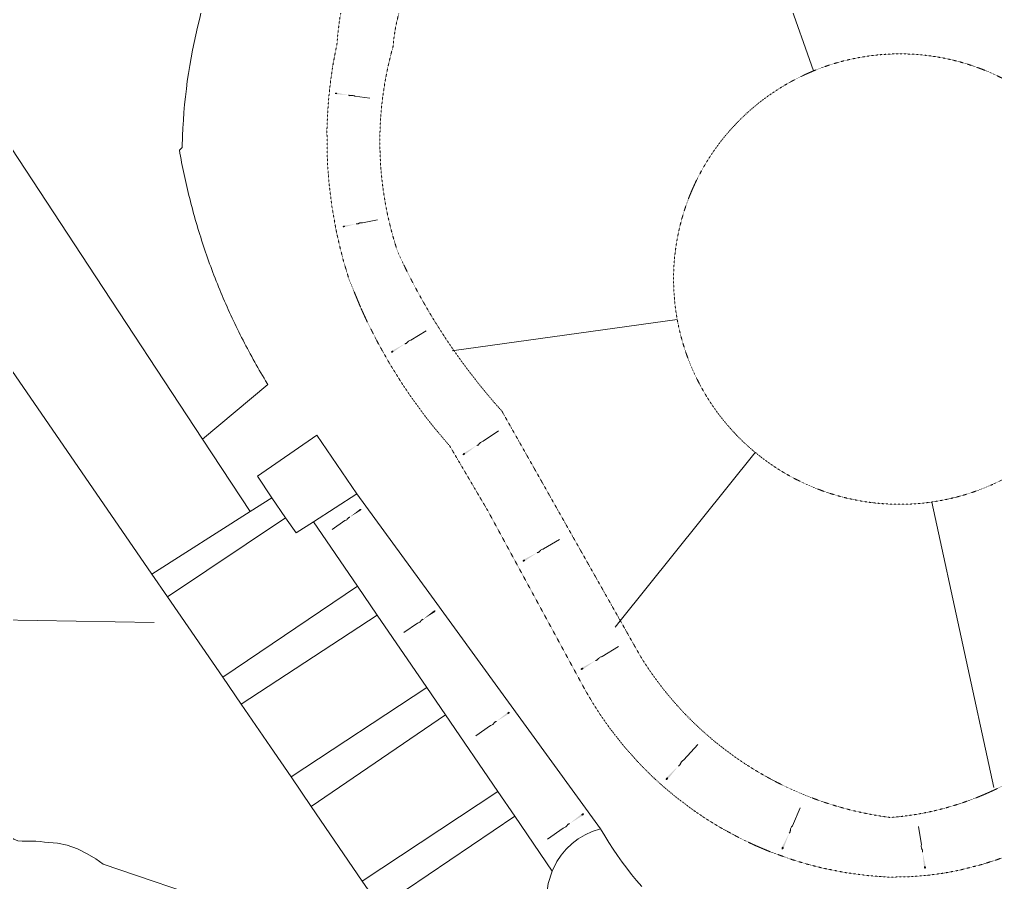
# Model space of a CAD drawing. Header units: millimetres. Extents: x 833924389 to 835767163, y 817400000 to 818811854.
# Drawn here: x 835519440 to 835550957, y 817930683 to 817958570 of the extents above; entities that cross this region are included whole.
import ezdxf

# ---------------------------------------------------------------- set-up
doc = ezdxf.new("R2010")
doc.units = ezdxf.units.MM
doc.header["$LTSCALE"] = 10
doc.header["$MEASUREMENT"] = 0
doc.linetypes.add('11SW4B$1$DGN Style 5', pattern=[1.174922, 0.503538, -0.671384])
doc.layers.add('01_Base_Plan', color=5, linetype='Continuous', lineweight=5)

msp = doc.modelspace()

# ---------------------------------------------------------------- hatches: boundary and pattern name
at = {"layer": '01_Base_Plan', "linetype": 'Continuous'}
h = msp.add_hatch(color=256, dxfattribs=at)
edge = h.paths.add_edge_path()
edge.add_ellipse((835529662, 817956182), major_axis=(37.2, -5.3), ratio=0.683333, start_angle=0, end_angle=360)
h = msp.add_hatch(color=256, dxfattribs=at)
edge = h.paths.add_edge_path()
edge.add_ellipse((835529912, 817951882), major_axis=(36.8, 7.4), ratio=0.683333, start_angle=0, end_angle=360)
h = msp.add_hatch(color=256, dxfattribs=at)
edge = h.paths.add_edge_path()
edge.add_ellipse((835531475, 817947835), major_axis=(37.1, 23), ratio=0.683333, start_angle=0, end_angle=360)
h = msp.add_hatch(color=256, dxfattribs=at)
edge = h.paths.add_edge_path()
edge.add_ellipse((835533788, 817944525), major_axis=(38.1, 25.4), ratio=0.683333, start_angle=0, end_angle=360)
h = msp.add_hatch(color=256, dxfattribs=at)
edge = h.paths.add_edge_path()
edge.add_ellipse((835530445, 817942726), major_axis=(-30.9, -21.5), ratio=0.683333, start_angle=0, end_angle=360)
h = msp.add_hatch(color=256, dxfattribs=at)
edge = h.paths.add_edge_path()
edge.add_ellipse((835535727, 817941086), major_axis=(39.2, 23.2), ratio=0.683333, start_angle=0, end_angle=360)
h = msp.add_hatch(color=256, dxfattribs=at)
edge = h.paths.add_edge_path()
edge.add_ellipse((835532838, 817939445), major_axis=(-33.4, -23.4), ratio=0.683333, start_angle=0, end_angle=360)
h = msp.add_hatch(color=256, dxfattribs=at)
edge = h.paths.add_edge_path()
edge.add_ellipse((835537603, 817937587), major_axis=(40.1, 24.4), ratio=0.683333, start_angle=0, end_angle=360)
h = msp.add_hatch(color=256, dxfattribs=at)
edge = h.paths.add_edge_path()
edge.add_ellipse((835535232, 817936164), major_axis=(-35.9, -25.3), ratio=0.683333, start_angle=0, end_angle=360)
h = msp.add_hatch(color=256, dxfattribs=at)
edge = h.paths.add_edge_path()
edge.add_ellipse((835540346, 817934037), major_axis=(33.8, 37.4), ratio=0.683333, start_angle=0, end_angle=360)
h = msp.add_hatch(color=256, dxfattribs=at)
edge = h.paths.add_edge_path()
edge.add_ellipse((835537625, 817932883), major_axis=(-38.4, -27.1), ratio=0.683333, start_angle=0, end_angle=360)
h = msp.add_hatch(color=256, dxfattribs=at)
edge = h.paths.add_edge_path()
edge.add_ellipse((835544082, 817931794), major_axis=(19.4, 44.1), ratio=0.683333, start_angle=0, end_angle=360)
h = msp.add_hatch(color=256, dxfattribs=at)
edge = h.paths.add_edge_path()
edge.add_ellipse((835548680, 817931170), major_axis=(-7.2, 44.9), ratio=0.683333, start_angle=0, end_angle=360)

# ---------------------------------------------------------------- linework, layer by layer
for p, q in [((835542748, 817963582), (835545076, 817956907)), ((835530268, 817956096), (835530757, 817956026)), ((835530511, 817952002), (835530996, 817952099)), ((835532079, 817948210), (835532568, 817948512)), ((835534408, 817944939), (835534909, 817945273)), ((835525351, 817945011), (835526889, 817942671)), ((835526889, 817942671), (835527587, 817943112)), ((835528931, 817942338), (835530329, 817943243)), ((835548902, 817942977), (835550907, 817933751)), ((835526889, 817942671), (835523717, 817940641)), ((835528034, 817942468), (835524220, 817939909)), ((835529942, 817942376), (835529535, 817942092)), ((835536365, 817941463), (835536881, 817941768)), ((835530351, 817940259), (835526003, 817937314)), ((835530991, 817939323), (835526598, 817936450)), ((835518319, 817939174), (835523789, 817939081)), ((835532295, 817939064), (835531855, 817938756)), ((835538256, 817937984), (835538783, 817938305)), ((835532589, 817936984), (835528211, 817934096)), ((835533193, 817936100), (835528861, 817933141)), ((835534648, 817935752), (835534176, 817935420)), ((835540897, 817934645), (835541341, 817935137)), ((835534886, 817933622), (835530505, 817930731)), ((835544398, 817932512), (835544653, 817933093)), ((835535430, 817932826), (835531084, 817929882)), ((835537000, 817932441), (835536495, 817932084)), ((835548563, 817931901), (835548469, 817932493)), ((835522142, 817931278), (835530743, 817928358))]:
    msp.add_line(p, q, dxfattribs=at)
at = {"layer": '01_Base_Plan', "linetype": '11SW4B$1$DGN Style 5', "flags": 128}
for points in [[(835556272, 817963309), (835556251, 817963311), (835555381, 817963382), (835554367, 817963481), (835553356, 817963597), (835552347, 817963730), (835551089, 817963921), (835549835, 817964138), (835549585, 817964185), (835549159, 817964318), (835542320, 817965948), (835541828, 817966075), (835541329, 817966176), (835540573, 817966279), (835539810, 817966323), (835539301, 817966320), (835538793, 817966291), (835538036, 817966197), (835537535, 817966102), (835537041, 817965982), (835536312, 817965754), (835535838, 817965571), (835535373, 817965364), (835534697, 817965009), (835534035, 817964591), (835533594, 817964337), (835533170, 817964057), (835532964, 817963907), (835532568, 817963589), (835532192, 817963247), (835532012, 817963067), (835531838, 817962882), (835531507, 817962497), (835531200, 817962092), (835531056, 817961882), (835530788, 817961451), (835530548, 817961004), (835530438, 817960775), (835530335, 817960543), (835530151, 817960070), (835529997, 817959586), (835529873, 817959094), (835529780, 817958596), (835529717, 817958092), (835529696, 817957814), (835529555, 817957066), (835529483, 817956564), (835529427, 817956059), (835529390, 817955554), (835529369, 817955047), (835529371, 817954286), (835529395, 817953779), (835529436, 817953273), (835529529, 817952518), (835529662, 817951769), (835529772, 817951274), (835529898, 817950783), (835530075, 817950191), (835530460, 817949252), (835530673, 817948792), (835531018, 817948113), (835531392, 817947450), (835531794, 817946803), (835532078, 817946383), (835532527, 817945767), (835532841, 817945368), (835533335, 817944786), (835534559, 817942702), (835537683, 817936945), (835537938, 817936506), (835538212, 817936079), (835538504, 817935663), (835538975, 817935065), (835539484, 817934498), (835539843, 817934139), (835540217, 817933795), (835540606, 817933468), (835541214, 817933009), (835541636, 817932725), (835542070, 817932459), (835542740, 817932097), (835543200, 817931879), (835543669, 817931681), (835544387, 817931422), (835544874, 817931276), (835545367, 817931150), (835546116, 817931002), (835546872, 817930902), (835547523, 817930855), (835548286, 817930874), (835548793, 817930918), (835549298, 817930987), (835549798, 817931082), (835550538, 817931270), (835551022, 817931425), (835551499, 817931605), (835551965, 817931808), (835552421, 817932034), (835553082, 817932414), (835553507, 817932695), (835553916, 817932996), (835554310, 817933318), (835554688, 817933658), (835555048, 817934017), (835555553, 817934588), (835555865, 817934988), (835556139, 817935376), (835557962, 817937495), (835559909, 817939841), (835561341, 817941624), (835562747, 817943427), (835563880, 817944918), (835564133, 817945358), (835564483, 817946034), (835564697, 817946495), (835564986, 817947199), (835565158, 817947677), (835565313, 817948160), (835565450, 817948648), (835565624, 817949389), (835565718, 817949888), (835565825, 817950641), (835565893, 817951399), (835565915, 817951906), (835565920, 817952413), (835565893, 817953174), (835565853, 817953679), (835565759, 817954434), (835565604, 817955283), (835565457, 817955769), (835565196, 817956484), (835564886, 817957179), (835564653, 817957630), (835564266, 817958285), (835563983, 817958707), (835563681, 817959115), (835563361, 817959509), (835563023, 817959888), (835562484, 817960427), (835562105, 817960765), (835561508, 817961239), (835561092, 817961532), (835560664, 817961805), (835559999, 817962178), (835559542, 817962401), (835559075, 817962603), (835558542, 817962803), (835558521, 817962811)], [(835554730, 817961410), (835554495, 817961477), (835554242, 817961508), (835553989, 817961539), (835553737, 817961570), (835553484, 817961601), (835553232, 817961633), (835552979, 817961664), (835552727, 817961696), (835552474, 817961729), (835552222, 817961761), (835551969, 817961794), (835551717, 817961826), (835551465, 817961860), (835551212, 817961893), (835550960, 817961926), (835550708, 817961960), (835550456, 817961994), (835550203, 817962029), (835549951, 817962063), (835549699, 817962098), (835549447, 817962133), (835549195, 817962168), (835548829, 817962219), (835541787, 817963854), (835541539, 817963911), (835541289, 817963961), (835541038, 817964003), (835540786, 817964038), (835540533, 817964066), (835540279, 817964086), (835540025, 817964098), (835539771, 817964103), (835539516, 817964100), (835539262, 817964090), (835539008, 817964072), (835538755, 817964047), (835538502, 817964014), (835538251, 817963974), (835538001, 817963926), (835537753, 817963871), (835537506, 817963809), (835537261, 817963739), (835537018, 817963662), (835536778, 817963578), (835536541, 817963486), (835536306, 817963388), (835536074, 817963283), (835535846, 817963171), (835535621, 817963052), (835535400, 817962927), (835534983, 817962666), (835534754, 817962555), (835534530, 817962434), (835534311, 817962304), (835534099, 817962164), (835533892, 817962016), (835533692, 817961860), (835533498, 817961695), (835533312, 817961522), (835533133, 817961341), (835532962, 817961153), (835532799, 817960959), (835532644, 817960757), (835532498, 817960549), (835532362, 817960335), (835532234, 817960116), (835532115, 817959891), (835532007, 817959662), (835531908, 817959428), (835531819, 817959190), (835531740, 817958949), (835531672, 817958705), (835531614, 817958458), (835531566, 817958209), (835531529, 817957958), (835531502, 817957696), (835531436, 817957451), (835531375, 817957205), (835531320, 817956957), (835531270, 817956708), (835531227, 817956458), (835531188, 817956207), (835531156, 817955956), (835531128, 817955704), (835531107, 817955451), (835531091, 817955198), (835531081, 817954944), (835531077, 817954691), (835531078, 817954437), (835531085, 817954183), (835531098, 817953930), (835531116, 817953677), (835531140, 817953425), (835531170, 817953173), (835531206, 817952922), (835531247, 817952671), (835531293, 817952422), (835531345, 817952174), (835531403, 817951927), (835531466, 817951681), (835531535, 817951437), (835531650, 817951068), (835531756, 817950838), (835531866, 817950609), (835531978, 817950381), (835532093, 817950155), (835532211, 817949930), (835532331, 817949707), (835532455, 817949485), (835532581, 817949265), (835532710, 817949046), (835532841, 817948829), (835532976, 817948614), (835533113, 817948400), (835533252, 817948188), (835533395, 817947978), (835533471, 817947869), (835533540, 817947770), (835533687, 817947563), (835533838, 817947359), (835533990, 817947156), (835534145, 817946955), (835534303, 817946756), (835534463, 817946559), (835534626, 817946364), (835534791, 817946171), (835535017, 817945915), (835538842, 817939142), (835539491, 817937994), (835539626, 817937780), (835539766, 817937568), (835539912, 817937360), (835540062, 817937155), (835540216, 817936954), (835540375, 817936756), (835540539, 817936562), (835540707, 817936371), (835540879, 817936184), (835541056, 817936002), (835541236, 817935823), (835541421, 817935649), (835541610, 817935479), (835541802, 817935313), (835541999, 817935152), (835542199, 817934995), (835542402, 817934843), (835542609, 817934695), (835542819, 817934552), (835543033, 817934414), (835543249, 817934281), (835543469, 817934153), (835543691, 817934030), (835543916, 817933911), (835544144, 817933798), (835544374, 817933691), (835544607, 817933588), (835544842, 817933491), (835545080, 817933399), (835545319, 817933313), (835545560, 817933232), (835545803, 817933157), (835546048, 817933087), (835546294, 817933022), (835546541, 817932964), (835546790, 817932911), (835547040, 817932863), (835547291, 817932822), (835547569, 817932782), (835547822, 817932806), (835548075, 817932836), (835548327, 817932872), (835548578, 817932916), (835548827, 817932966), (835549076, 817933022), (835549322, 817933085), (835549567, 817933155), (835549810, 817933231), (835550050, 817933314), (835550289, 817933403), (835550525, 817933498), (835550758, 817933599), (835550989, 817933707), (835551216, 817933821), (835551441, 817933940), (835551662, 817934066), (835551880, 817934197), (835552094, 817934335), (835552304, 817934477), (835552511, 817934626), (835552714, 817934779), (835552912, 817934938), (835553106, 817935103), (835553296, 817935272), (835553481, 817935446), (835553661, 817935626), (835553836, 817935810), (835554007, 817935998), (835554172, 817936191), (835554332, 817936388), (835554487, 817936590), (835554644, 817936807), (835554819, 817936991), (835554993, 817937176), (835555166, 817937362), (835555339, 817937548), (835555511, 817937735), (835555683, 817937923), (835555854, 817938111), (835556025, 817938299), (835556194, 817938488), (835556364, 817938678), (835556532, 817938868), (835556701, 817939058), (835556868, 817939249), (835557035, 817939441), (835557201, 817939633), (835557367, 817939826), (835557532, 817940019), (835557696, 817940213), (835557860, 817940407), (835558023, 817940602), (835558186, 817940797), (835558348, 817940993), (835558509, 817941189), (835558670, 817941386), (835558830, 817941583), (835558989, 817941781), (835559148, 817941979), (835559307, 817942178), (835559464, 817942377), (835559621, 817942577), (835559777, 817942777), (835559933, 817942978), (835560088, 817943179), (835560243, 817943381), (835560396, 817943583), (835560550, 817943786), (835560702, 817943989), (835560854, 817944193), (835561005, 817944397), (835561156, 817944601), (835561306, 817944807), (835561455, 817945012), (835561604, 817945218), (835561752, 817945425), (835561899, 817945631), (835562045, 817945839), (835562280, 817946173), (835562429, 817946378), (835562572, 817946588), (835562711, 817946801), (835562844, 817947017), (835562972, 817947236), (835563094, 817947459), (835563210, 817947685), (835563321, 817947913), (835563426, 817948144), (835563525, 817948378), (835563619, 817948614), (835563706, 817948852), (835563787, 817949092), (835563863, 817949335), (835563932, 817949579), (835563995, 817949825), (835564052, 817950072), (835564102, 817950321), (835564147, 817950570), (835564185, 817950821), (835564217, 817951073), (835564242, 817951325), (835564261, 817951578), (835564274, 817951832), (835564280, 817952085), (835564280, 817952339), (835564274, 817952592), (835564261, 817952846), (835564242, 817953099), (835564216, 817953351), (835564185, 817953602), (835564147, 817953853), (835564102, 817954103), (835564052, 817954352), (835563995, 817954599), (835563890, 817954993), (835563794, 817955228), (835563692, 817955460), (835563584, 817955690), (835563471, 817955917), (835563352, 817956141), (835563227, 817956362), (835563098, 817956580), (835562963, 817956795), (835562822, 817957007), (835562677, 817957215), (835562527, 817957420), (835562371, 817957620), (835562211, 817957817), (835562046, 817958010), (835561877, 817958199), (835561702, 817958384), (835561524, 817958565), (835561341, 817958741), (835561153, 817958913), (835560962, 817959080), (835560767, 817959242), (835560567, 817959399), (835560364, 817959552), (835560157, 817959700), (835559947, 817959842), (835559733, 817959980), (835559516, 817960112), (835559295, 817960239), (835559072, 817960361), (835558846, 817960477), (835558617, 817960587), (835558385, 817960692), (835558151, 817960791), (835557915, 817960885), (835557676, 817960973), (835557216, 817961073)], [(835554910, 817948261), (835554814, 817947943), (835554732, 817947703), (835554641, 817947466), (835554542, 817947232), (835554434, 817947002), (835554319, 817946776), (835554196, 817946554), (835554065, 817946336), (835553927, 817946123), (835553781, 817945915), (835553628, 817945713), (835553468, 817945515), (835553302, 817945323), (835553128, 817945137), (835552949, 817944958), (835552763, 817944784), (835552571, 817944617), (835552374, 817944457), (835552171, 817944304), (835551962, 817944158), (835551749, 817944019), (835551531, 817943888), (835551309, 817943764), (835551082, 817943649), (835550852, 817943541), (835550618, 817943441), (835550381, 817943349), (835550140, 817943266), (835549897, 817943191), (835549651, 817943125), (835549403, 817943067), (835549154, 817943018), (835548902, 817942977), (835548650, 817942945), (835548396, 817942922), (835548142, 817942908), (835547888, 817942903), (835547633, 817942906), (835547379, 817942919), (835547125, 817942940), (835546873, 817942970), (835546621, 817943008), (835546371, 817943056), (835546123, 817943112), (835545877, 817943176), (835545633, 817943250), (835545392, 817943331), (835545154, 817943421), (835544920, 817943519), (835544689, 817943625), (835544461, 817943739), (835544238, 817943861), (835544020, 817943991), (835543806, 817944128), (835543596, 817944273), (835543392, 817944424), (835543194, 817944583), (835543001, 817944748), (835542814, 817944920), (835542634, 817945099), (835542459, 817945283), (835542291, 817945474), (835542130, 817945670), (835541976, 817945872), (835541829, 817946079), (835541689, 817946291), (835541557, 817946508), (835541433, 817946729), (835541316, 817946954), (835541207, 817947183), (835541107, 817947416), (835541014, 817947652), (835540930, 817947892), (835540855, 817948134), (835540787, 817948379), (835540729, 817948625), (835540679, 817948874), (835540638, 817949124), (835540605, 817949376), (835540582, 817949628), (835540567, 817949882), (835540561, 817950135), (835540564, 817950389), (835540576, 817950642), (835540596, 817950895), (835540626, 817951147), (835540664, 817951398), (835540711, 817951647), (835540767, 817951894), (835540831, 817952140), (835540904, 817952383), (835540986, 817952623), (835541075, 817952861), (835541173, 817953095), (835541279, 817953325), (835541393, 817953552), (835541515, 817953775), (835541645, 817953993), (835541782, 817954207), (835541927, 817954416), (835542078, 817954620), (835542237, 817954818), (835542403, 817955011), (835542575, 817955197), (835542754, 817955378), (835542939, 817955553), (835543130, 817955720), (835543326, 817955882), (835543528, 817956036), (835543736, 817956183), (835543948, 817956323), (835544165, 817956455), (835544387, 817956580), (835544613, 817956697), (835544843, 817956806), (835545076, 817956907), (835545313, 817957000), (835545553, 817957085), (835545796, 817957161), (835546041, 817957229), (835546289, 817957288), (835546538, 817957338), (835546789, 817957380), (835547042, 817957413), (835547295, 817957438), (835547549, 817957453), (835547804, 817957460), (835548058, 817957458), (835548312, 817957447), (835548566, 817957427), (835548819, 817957399), (835549071, 817957361), (835549321, 817957315), (835549569, 817957261), (835549816, 817957197), (835550060, 817957125), (835550301, 817957045), (835550540, 817956957), (835550775, 817956860), (835551007, 817956755), (835551234, 817956642), (835551458, 817956521), (835551678, 817956393), (835551892, 817956257), (835552102, 817956113), (835552307, 817955963), (835552506, 817955805), (835552700, 817955641), (835552888, 817955470), (835553070, 817955292), (835553245, 817955109), (835553414, 817954919), (835553576, 817954724), (835553731, 817954523), (835553879, 817954317), (835554020, 817954105), (835554153, 817953889), (835554279, 817953669), (835554397, 817953444), (835554507, 817953215), (835554609, 817952983), (835554703, 817952747), (835554788, 817952509), (835554865, 817952267), (835554933, 817952023), (835554993, 817951776), (835555045, 817951528), (835555087, 817951278), (835555121, 817951026), (835555146, 817950774), (835555162, 817950521), (835555169, 817950267), (835555168, 817950014), (835555157, 817949760), (835555138, 817949507), (835555110, 817949255), (835555073, 817949004), (835555027, 817948755), (835554973, 817948507), (835554910, 817948261)]]:
    msp.add_lwpolyline(points, dxfattribs=at)
at = {"layer": '01_Base_Plan', "linetype": 'Continuous', "flags": 128}
for points in [[(835525311, 817958815), (835525247, 817958569), (835525186, 817958323), (835525129, 817958076), (835525075, 817957828), (835525025, 817957579), (835524978, 817957330), (835524935, 817957080), (835524895, 817956829), (835524859, 817956578), (835524827, 817956326), (835524798, 817956074), (835524772, 817955822), (835524750, 817955569), (835524732, 817955316), (835524717, 817955063), (835524705, 817954810), (835524695, 817954434)], [(835516466, 817958522), (835521653, 817950635), (835525351, 817945011)], [(835510593, 817955446), (835511056, 817955957), (835511307, 817955997), (835511561, 817956016), (835511815, 817956012), (835512069, 817955987), (835512319, 817955941), (835512564, 817955873), (835512802, 817955784), (835513032, 817955676), (835513252, 817955548), (835513459, 817955402), (835513737, 817955159), (835523717, 817940641)], [(835530069, 817956124), (835530077, 817956121), (835530084, 817956118), (835530091, 817956115), (835530098, 817956113), (835530105, 817956110), (835530113, 817956108), (835530120, 817956109), (835530128, 817956110), (835530136, 817956112), (835530144, 817956113), (835530152, 817956114), (835530159, 817956115), (835530167, 817956115), (835530175, 817956116), (835530182, 817956117), (835530200, 817956116), (835530218, 817956113), (835530237, 817956108), (835530254, 817956102), (835530268, 817956096)], [(835524695, 817954434), (835524602, 817954346), (835524620, 817954247), (835524638, 817954149), (835524656, 817954051), (835524675, 817953952), (835524694, 817953854), (835524714, 817953756), (835524734, 817953658), (835524754, 817953560), (835524775, 817953463), (835524797, 817953365), (835524819, 817953267), (835524841, 817953170), (835524864, 817953073), (835524887, 817952975), (835524911, 817952878), (835524935, 817952781), (835524960, 817952684), (835524985, 817952587), (835525011, 817952491), (835525037, 817952394), (835525063, 817952298), (835525090, 817952201), (835525117, 817952105), (835525145, 817952009), (835525173, 817951913), (835525202, 817951817), (835525231, 817951722), (835525260, 817951626), (835525290, 817951531), (835525321, 817951436), (835525352, 817951340), (835525383, 817951245), (835525415, 817951151), (835525447, 817951056), (835525480, 817950961), (835525513, 817950867), (835525546, 817950773), (835525580, 817950679), (835525614, 817950585), (835525649, 817950491), (835525684, 817950397), (835525720, 817950304), (835525756, 817950211), (835525793, 817950118), (835525830, 817950025), (835525867, 817949932), (835525905, 817949839), (835525943, 817949747), (835525982, 817949655), (835526021, 817949563), (835526060, 817949471), (835526100, 817949379), (835526141, 817949288), (835526182, 817949196), (835526223, 817949105), (835526264, 817949014), (835526306, 817948924), (835526349, 817948833), (835526392, 817948743), (835526435, 817948653), (835526479, 817948563), (835526523, 817948473), (835526568, 817948384), (835526613, 817948294), (835526658, 817948205), (835526704, 817948116), (835526750, 817948028), (835526797, 817947939), (835526844, 817947851), (835526891, 817947763), (835526939, 817947675), (835526987, 817947587), (835527036, 817947500), (835527085, 817947413), (835527134, 817947326), (835527184, 817947239), (835527234, 817947153), (835527285, 817947067), (835527336, 817946981), (835527388, 817946895), (835527463, 817946771), (835525351, 817945011)], [(835530315, 817951963), (835530323, 817951963), (835530330, 817951962), (835530338, 817951962), (835530346, 817951962), (835530354, 817951962), (835530361, 817951963), (835530368, 817951966), (835530375, 817951970), (835530382, 817951974), (835530389, 817951978), (835530396, 817951981), (835530403, 817951984), (835530410, 817951987), (835530417, 817951990), (835530424, 817951994), (835530440, 817951999), (835530459, 817952002), (835530478, 817952004), (835530496, 817952004), (835530511, 817952002)], [(835540679, 817948874), (835533471, 817947869), (835533409, 817947861)], [(835531881, 817948087), (835531890, 817948090), (835531898, 817948093), (835531907, 817948096), (835531915, 817948099), (835531924, 817948101), (835531932, 817948106), (835531938, 817948112), (835531944, 817948119), (835531950, 817948126), (835531956, 817948133), (835531962, 817948139), (835531968, 817948146), (835531975, 817948152), (835531981, 817948158), (835531987, 817948165), (835532003, 817948178), (835532022, 817948189), (835532042, 817948198), (835532062, 817948205), (835532079, 817948210)], [(835527587, 817943112), (835527120, 817943808), (835529036, 817945135), (835530329, 817943243)], [(835534205, 817944803), (835534214, 817944806), (835534223, 817944810), (835534231, 817944813), (835534240, 817944816), (835534249, 817944820), (835534257, 817944824), (835534264, 817944831), (835534269, 817944839), (835534275, 817944847), (835534281, 817944854), (835534288, 817944861), (835534294, 817944868), (835534300, 817944875), (835534307, 817944881), (835534313, 817944888), (835534329, 817944902), (835534349, 817944915), (835534370, 817944925), (835534390, 817944933), (835534408, 817944939)], [(835543194, 817944583), (835538842, 817939142), (835538674, 817938932)], [(835527587, 817943112), (835528034, 817942468), (835528375, 817941977), (835528931, 817942338)], [(835530329, 817943243), (835532660, 817940051), (835538203, 817932417)], [(835530107, 817942490), (835530099, 817942488), (835530092, 817942485), (835530085, 817942482), (835530078, 817942479), (835530071, 817942476), (835530064, 817942472), (835530059, 817942467), (835530054, 817942460), (835530050, 817942454), (835530045, 817942447), (835530040, 817942442), (835530034, 817942436), (835530029, 817942430), (835530024, 817942424), (835530019, 817942419), (835530006, 817942407), (835529990, 817942396), (835529973, 817942388), (835529957, 817942381), (835529942, 817942376)], [(835528931, 817942338), (835530351, 817940259), (835530991, 817939323), (835532589, 817936984), (835533193, 817936100), (835534886, 817933622), (835535430, 817932826), (835536643, 817931052)], [(835536156, 817941339), (835536165, 817941342), (835536174, 817941345), (835536183, 817941348), (835536192, 817941350), (835536201, 817941353), (835536209, 817941357), (835536216, 817941364), (835536222, 817941371), (835536228, 817941379), (835536235, 817941386), (835536241, 817941392), (835536248, 817941398), (835536255, 817941405), (835536262, 817941411), (835536268, 817941418), (835536285, 817941431), (835536305, 817941442), (835536326, 817941451), (835536347, 817941458), (835536365, 817941463)], [(835523717, 817940641), (835524220, 817939909), (835526003, 817937314), (835526598, 817936450), (835527548, 817935067), (835528211, 817934096), (835528861, 817933141), (835530505, 817930731), (835531084, 817929882), (835532577, 817927692), (835533112, 817926908), (835534521, 817924841), (835535124, 817923958), (835537096, 817921064), (835537584, 817920349), (835538775, 817918602), (835539319, 817917805), (835540216, 817916490), (835540543, 817916009), (835540536, 817915756), (835540512, 817915504)], [(835532473, 817939189), (835532465, 817939186), (835532457, 817939183), (835532449, 817939179), (835532442, 817939176), (835532434, 817939173), (835532427, 817939169), (835532421, 817939163), (835532416, 817939156), (835532411, 817939149), (835532406, 817939142), (835532400, 817939136), (835532395, 817939130), (835532389, 817939123), (835532384, 817939117), (835532378, 817939111), (835532364, 817939098), (835532347, 817939087), (835532329, 817939077), (835532311, 817939069), (835532295, 817939064)], [(835538042, 817937854), (835538051, 817937857), (835538060, 817937860), (835538069, 817937863), (835538078, 817937866), (835538088, 817937869), (835538096, 817937873), (835538103, 817937880), (835538109, 817937888), (835538115, 817937895), (835538122, 817937903), (835538129, 817937910), (835538136, 817937916), (835538143, 817937923), (835538149, 817937930), (835538156, 817937937), (835538173, 817937950), (835538194, 817937962), (835538216, 817937972), (835538237, 817937979), (835538256, 817937984)], [(835534839, 817935887), (835534831, 817935884), (835534822, 817935880), (835534814, 817935877), (835534805, 817935874), (835534797, 817935870), (835534790, 817935866), (835534783, 817935859), (835534778, 817935852), (835534773, 817935844), (835534767, 817935837), (835534761, 817935830), (835534755, 817935823), (835534749, 817935817), (835534743, 817935810), (835534737, 817935803), (835534722, 817935789), (835534704, 817935777), (835534684, 817935767), (835534665, 817935758), (835534648, 817935752)], [(835540716, 817934446), (835540725, 817934452), (835540733, 817934458), (835540742, 817934464), (835540750, 817934470), (835540759, 817934476), (835540766, 817934483), (835540771, 817934491), (835540776, 817934501), (835540779, 817934511), (835540784, 817934521), (835540789, 817934530), (835540794, 817934539), (835540799, 817934548), (835540804, 817934557), (835540809, 817934566), (835540822, 817934585), (835540840, 817934604), (835540859, 817934620), (835540879, 817934634), (835540897, 817934645)], [(835518656, 817932462), (835518776, 817932387), (835518897, 817932312), (835519017, 817932237), (835519137, 817932162), (835519258, 817932087), (835519385, 817932034), (835519525, 817932016), (835519671, 817932016), (835519819, 817932022), (835519963, 817932018), (835520104, 817932004), (835520245, 817931990), (835520386, 817931976), (835520527, 817931962), (835520668, 817931949), (835520984, 817931885), (835521309, 817931766), (835521624, 817931612), (835521908, 817931443), (835522142, 817931278)], [(835536643, 817931052), (835536792, 817931359), (835536933, 817931569), (835537097, 817931763), (835537282, 817931938), (835537484, 817932092), (835537703, 817932222), (835537934, 817932328), (835538203, 817932417)], [(835537205, 817932586), (835537196, 817932582), (835537187, 817932578), (835537178, 817932575), (835537169, 817932571), (835537160, 817932567), (835537152, 817932562), (835537146, 817932556), (835537140, 817932547), (835537134, 817932539), (835537128, 817932531), (835537122, 817932524), (835537115, 817932517), (835537109, 817932510), (835537103, 817932502), (835537096, 817932495), (835537080, 817932480), (835537061, 817932467), (835537039, 817932456), (835537019, 817932447), (835537000, 817932441)], [(835538203, 817932417), (835538338, 817932191), (835538471, 817931975), (835538609, 817931762), (835538752, 817931552), (835538899, 817931345), (835539051, 817931142), (835539207, 817930941), (835539367, 817930744), (835539532, 817930551)], [(835544295, 817932277), (835544300, 817932285), (835544306, 817932293), (835544312, 817932301), (835544318, 817932309), (835544324, 817932317), (835544329, 817932325), (835544331, 817932335), (835544332, 817932345), (835544332, 817932355), (835544333, 817932365), (835544335, 817932375), (835544337, 817932385), (835544339, 817932394), (835544341, 817932404), (835544342, 817932414), (835544349, 817932435), (835544359, 817932457), (835544372, 817932478), (835544385, 817932497), (835544398, 817932512)], [(835548602, 817931662), (835548602, 817931671), (835548603, 817931680), (835548604, 817931690), (835548604, 817931699), (835548605, 817931708), (835548604, 817931717), (835548601, 817931726), (835548596, 817931735), (835548592, 817931743), (835548587, 817931752), (835548584, 817931760), (835548580, 817931769), (835548577, 817931778), (835548573, 817931786), (835548570, 817931795), (835548564, 817931815), (835548561, 817931838), (835548560, 817931861), (835548561, 817931883), (835548563, 817931901)], [(835539576, 817924207), (835538284, 817926092), (835537721, 817926913), (835537584, 817927126), (835537455, 817927345), (835537332, 817927567), (835537217, 817927793), (835537110, 817928023), (835537011, 817928257), (835536919, 817928493), (835536835, 817928733), (835536705, 817929170), (835536606, 817929403), (835536533, 817929646), (835536487, 817929895), (835536469, 817930148), (835536479, 817930402), (835536517, 817930652), (835536643, 817931052)]]:
    msp.add_lwpolyline(points, dxfattribs=at)
at = {"layer": '01_Base_Plan', "linetype": 'Continuous', "extrusion": (0, 0, -1)}
for points in [[(-835530069, 817956124), (-835529666, 817956208), (-835529659, 817956157)], [(-835536156, 817941339), (-835535711, 817941112), (-835535743, 817941059)], [(-835538042, 817937854), (-835537586, 817937614), (-835537619, 817937560)], [(-835534839, 817935887), (-835535249, 817936139), (-835535214, 817936188)], [(-835540716, 817934446), (-835540321, 817934060), (-835540372, 817934014)], [(-835544295, 817932277), (-835544052, 817931807), (-835544112, 817931781)], [(-835548602, 817931662), (-835548650, 817931165), (-835548711, 817931175)]]:
    msp.add_solid(points, dxfattribs=at)
at = {"layer": '01_Base_Plan', "linetype": 'Continuous'}
for points in [[(835530315, 817951963), (835529907, 817951908), (835529917, 817951857)], [(835531881, 817948087), (835531459, 817947861), (835531490, 817947810)], [(835534205, 817944803), (835533771, 817944551), (835533805, 817944499)], [(835530107, 817942490), (835530459, 817942705), (835530430, 817942747)], [(835532473, 817939189), (835532854, 817939422), (835532822, 817939468)], [(835537205, 817932586), (835537644, 817932856), (835537607, 817932909)]]:
    msp.add_solid(points, dxfattribs=at)

doc.saveas('drawing.dxf')
